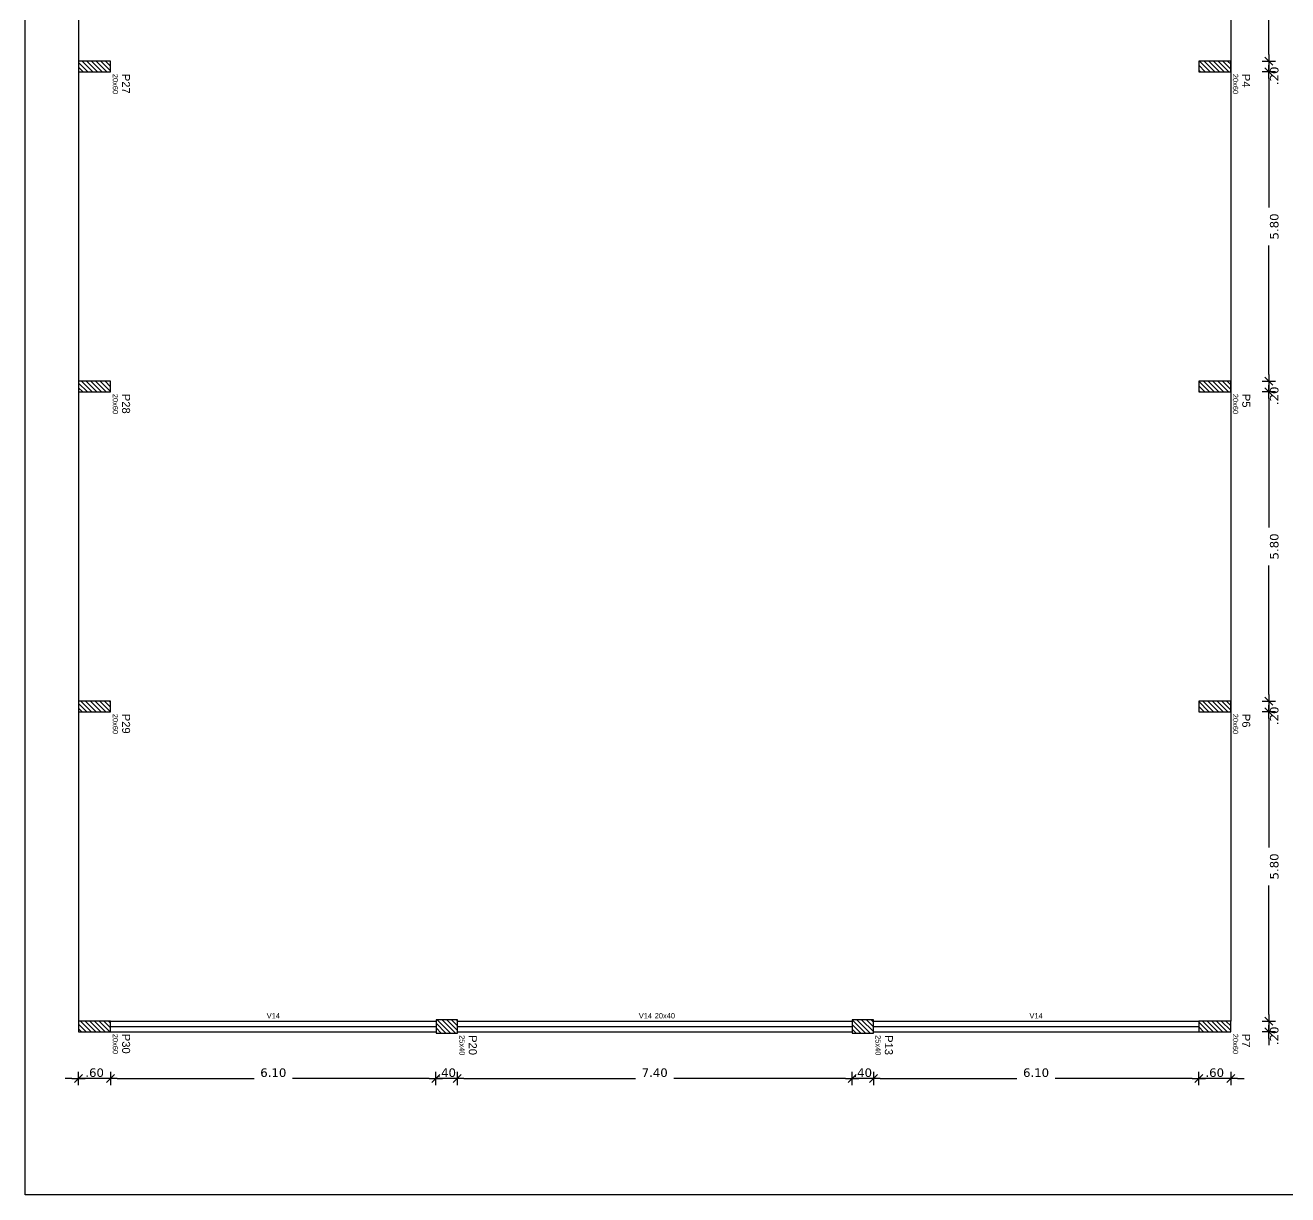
# Model space of a CAD drawing. Extents: x 25 to 1028, y -81 to 176.
# Drawn here: x 812.4 to 836.07, y 90.57 to 112.5 of the extents above; entities that cross this region are included whole.
import ezdxf

# ---------------------------------------------------------------- set-up
doc = ezdxf.new("R2010")
doc.units = 0
doc.header["$LTSCALE"] = 0.3
doc.header["$PDSIZE"] = 0.1
doc.layers.get('0').update_dxf_attribs({"linetype": 'CONTINUOUS'})
doc.layers.get('Defpoints').update_dxf_attribs({"linetype": 'CONTINUOUS'})
for name, color, linetype in [('ARQ-CTA-1_100', 1, 'CONTINUOUS'), ('FO-Eixos', 5, 'CONTINUOUS'), ('FO-Pilares', 4, 'CONTINUOUS'), ('FO-Vigas', 1, 'CONTINUOUS')]:
    doc.layers.add(name, color=color, linetype=linetype)
for name, color, linetype, lineweight in [('FO-Hachuras dos pilares', 9, 'CONTINUOUS', 5), ('FO-Textos das vigas', 7, 'CONTINUOUS', 5), ('FO-Textos dos pilares', 7, 'CONTINUOUS', 5)]:
    doc.layers.add(name, color=color, linetype=linetype, lineweight=lineweight)
doc.layers.add('VPort', color=45, linetype='CONTINUOUS', plot=False)
doc.styles.add('Arial', font='arial.ttf')
doc.styles.add('FNDE Texto Cota 0100', font='verdana.ttf', dxfattribs={"height": 0.16})
doc.dimstyles.new('FNDE 1-0100', dxfattribs={"dimscale": 2.5, "dimtxt": 0.16, "dimasz": 0.05, "dimexe": 0.15, "dimexo": 0.15, "dimgap": 0.05, "dimtad": 1, "dimzin": 4, "dimdsep": 46, "dimtxsty": 'FNDE Texto Cota 0100', "dimblk": 'tic', "dimcen": 0.15, "dimdle": 0.15, "dimse1": 1, "dimse2": 1, "dimclrd": 251, "dimclre": 251, "dimclrt": 256, "dimaunit": 1, "dimadec": 3, "dimazin": 0, "dimtfac": 1, "dimtix": 1, "dimtmove": 2, "dimatfit": 3, "dimldrblk": 'tic', "dimfxl": 0.15, "dimtvp": 1, "dimtolj": 1, "dimtzin": 0, "dimarcsym": 0})
pattern_1 = [(315, (831.050994, 199.160004), (0.044194174, 0.044194174), [])]

# ---------------------------------------------------------------- blocks, each defined once
blk = doc.blocks.new('tic')
at = {"color": 251}
for p, q in [((-1, 0), (1, 0)), ((0, -1), (0, 1))]:
    blk.add_line(p, q, dxfattribs=at)
blk.add_line((-0.6, -0.6), (0.6, 0.6))
blk = doc.blocks.new('*D59')
at = {"layer": 'ARQ-CTA-1_100', "color": 251, "lineweight": -2}
for p, q in [((835.712, 117.705), (835.712, 115.19)), ((835.712, 111.955), (835.712, 114.469))]:
    blk.add_line(p, q, dxfattribs=at)
at = {"layer": 'Defpoints', "color": 0}
for p in [(834.472, 117.83), (834.472, 111.83), (835.712, 111.83)]:
    blk.add_point(p, dxfattribs=at)
at = {"layer": 'ARQ-CTA-1_100', "color": 251, "lineweight": -2, "xscale": 0.125, "yscale": 0.125, "zscale": 0.125}
for p, rotation in [((835.712, 117.83), 90), ((835.712, 111.83), 270)]:
    blk.add_blockref('tic', p, dxfattribs=dict(at, rotation=rotation))
at = {"layer": 'ARQ-CTA-1_100', "insert": (835.817, 114.83), "char_height": 0.16, "attachment_point": 5, "rotation": 90, "style": 'FNDE Texto Cota 0100'}
blk.add_mtext('\\A1;6.00', dxfattribs=at)
blk = doc.blocks.new('*D60')
at = {"layer": 'ARQ-CTA-1_100', "color": 251, "lineweight": -2}
for p, q in [((835.712, 111.955), (835.712, 112.08)), ((835.712, 111.83), (835.712, 111.63)), ((835.712, 111.505), (835.712, 111.38))]:
    blk.add_line(p, q, dxfattribs=at)
at = {"layer": 'Defpoints', "color": 0}
for p in [(834.472, 111.83), (834.472, 111.63), (835.712, 111.63)]:
    blk.add_point(p, dxfattribs=at)
at = {"layer": 'ARQ-CTA-1_100', "color": 251, "lineweight": -2, "xscale": 0.125, "yscale": 0.125, "zscale": 0.125}
for p, rotation in [((835.712, 111.83), 270), ((835.712, 111.63), 90)]:
    blk.add_blockref('tic', p, dxfattribs=dict(at, rotation=rotation))
at = {"layer": 'ARQ-CTA-1_100', "insert": (835.817, 111.554), "char_height": 0.16, "attachment_point": 5, "rotation": 90, "style": 'FNDE Texto Cota 0100'}
blk.add_mtext('\\A1;.20', dxfattribs=at)
blk = doc.blocks.new('*D61')
at = {"layer": 'ARQ-CTA-1_100', "color": 251, "lineweight": -2}
for p, q in [((835.712, 111.505), (835.712, 109.087)), ((835.712, 105.955), (835.712, 108.372))]:
    blk.add_line(p, q, dxfattribs=at)
at = {"layer": 'Defpoints', "color": 0}
for p in [(834.472, 111.63), (834.472, 105.83), (835.712, 105.83)]:
    blk.add_point(p, dxfattribs=at)
at = {"layer": 'ARQ-CTA-1_100', "color": 251, "lineweight": -2, "xscale": 0.125, "yscale": 0.125, "zscale": 0.125}
for p, rotation in [((835.712, 111.63), 90), ((835.712, 105.83), 270)]:
    blk.add_blockref('tic', p, dxfattribs=dict(at, rotation=rotation))
at = {"layer": 'ARQ-CTA-1_100', "insert": (835.817, 108.73), "char_height": 0.16, "attachment_point": 5, "rotation": 90, "style": 'FNDE Texto Cota 0100'}
blk.add_mtext('\\A1;5.80', dxfattribs=at)
blk = doc.blocks.new('*D62')
at = {"layer": 'ARQ-CTA-1_100', "color": 251, "lineweight": -2}
for p, q in [((835.712, 105.955), (835.712, 106.08)), ((835.712, 105.83), (835.712, 105.63)), ((835.712, 105.505), (835.712, 105.38))]:
    blk.add_line(p, q, dxfattribs=at)
at = {"layer": 'Defpoints', "color": 0}
for p in [(834.472, 105.83), (834.472, 105.63), (835.712, 105.63)]:
    blk.add_point(p, dxfattribs=at)
at = {"layer": 'ARQ-CTA-1_100', "color": 251, "lineweight": -2, "xscale": 0.125, "yscale": 0.125, "zscale": 0.125}
for p, rotation in [((835.712, 105.83), 270), ((835.712, 105.63), 90)]:
    blk.add_blockref('tic', p, dxfattribs=dict(at, rotation=rotation))
at = {"layer": 'ARQ-CTA-1_100', "insert": (835.817, 105.554), "char_height": 0.16, "attachment_point": 5, "rotation": 90, "style": 'FNDE Texto Cota 0100'}
blk.add_mtext('\\A1;.20', dxfattribs=at)
blk = doc.blocks.new('*D63')
at = {"layer": 'ARQ-CTA-1_100', "color": 251, "lineweight": -2}
for p, q in [((835.712, 105.505), (835.712, 103.087)), ((835.712, 99.955), (835.712, 102.372))]:
    blk.add_line(p, q, dxfattribs=at)
at = {"layer": 'Defpoints', "color": 0}
for p in [(834.472, 105.63), (834.472, 99.83), (835.712, 99.83)]:
    blk.add_point(p, dxfattribs=at)
at = {"layer": 'ARQ-CTA-1_100', "color": 251, "lineweight": -2, "xscale": 0.125, "yscale": 0.125, "zscale": 0.125}
for p, rotation in [((835.712, 105.63), 90), ((835.712, 99.83), 270)]:
    blk.add_blockref('tic', p, dxfattribs=dict(at, rotation=rotation))
at = {"layer": 'ARQ-CTA-1_100', "insert": (835.817, 102.73), "char_height": 0.16, "attachment_point": 5, "rotation": 90, "style": 'FNDE Texto Cota 0100'}
blk.add_mtext('\\A1;5.80', dxfattribs=at)
blk = doc.blocks.new('*D64')
at = {"layer": 'ARQ-CTA-1_100', "color": 251, "lineweight": -2}
for p, q in [((835.712, 99.955), (835.712, 100.08)), ((835.712, 99.83), (835.712, 99.63)), ((835.712, 99.505), (835.712, 99.38))]:
    blk.add_line(p, q, dxfattribs=at)
at = {"layer": 'Defpoints', "color": 0}
for p in [(834.472, 99.83), (834.472, 99.63), (835.712, 99.63)]:
    blk.add_point(p, dxfattribs=at)
at = {"layer": 'ARQ-CTA-1_100', "color": 251, "lineweight": -2, "xscale": 0.125, "yscale": 0.125, "zscale": 0.125}
for p, rotation in [((835.712, 99.83), 270), ((835.712, 99.63), 90)]:
    blk.add_blockref('tic', p, dxfattribs=dict(at, rotation=rotation))
at = {"layer": 'ARQ-CTA-1_100', "insert": (835.817, 99.554), "char_height": 0.16, "attachment_point": 5, "rotation": 90, "style": 'FNDE Texto Cota 0100'}
blk.add_mtext('\\A1;.20', dxfattribs=at)
blk = doc.blocks.new('*D65')
at = {"layer": 'ARQ-CTA-1_100', "color": 251, "lineweight": -2}
for p, q in [((835.712, 99.505), (835.712, 97.087)), ((835.712, 93.955), (835.712, 96.372))]:
    blk.add_line(p, q, dxfattribs=at)
at = {"layer": 'Defpoints', "color": 0}
for p in [(834.472, 99.63), (834.472, 93.83), (835.712, 93.83)]:
    blk.add_point(p, dxfattribs=at)
at = {"layer": 'ARQ-CTA-1_100', "color": 251, "lineweight": -2, "xscale": 0.125, "yscale": 0.125, "zscale": 0.125}
for p, rotation in [((835.712, 99.63), 90), ((835.712, 93.83), 270)]:
    blk.add_blockref('tic', p, dxfattribs=dict(at, rotation=rotation))
at = {"layer": 'ARQ-CTA-1_100', "insert": (835.817, 96.73), "char_height": 0.16, "attachment_point": 5, "rotation": 90, "style": 'FNDE Texto Cota 0100'}
blk.add_mtext('\\A1;5.80', dxfattribs=at)
blk = doc.blocks.new('*D66')
at = {"layer": 'ARQ-CTA-1_100', "color": 251, "lineweight": -2}
for p, q in [((835.712, 93.955), (835.712, 94.08)), ((835.712, 93.83), (835.712, 93.63)), ((835.712, 93.505), (835.712, 93.38))]:
    blk.add_line(p, q, dxfattribs=at)
at = {"layer": 'Defpoints', "color": 0}
for p in [(834.472, 93.83), (834.472, 93.63), (835.712, 93.63)]:
    blk.add_point(p, dxfattribs=at)
at = {"layer": 'ARQ-CTA-1_100', "color": 251, "lineweight": -2, "xscale": 0.125, "yscale": 0.125, "zscale": 0.125}
for p, rotation in [((835.712, 93.83), 270), ((835.712, 93.63), 90)]:
    blk.add_blockref('tic', p, dxfattribs=dict(at, rotation=rotation))
at = {"layer": 'ARQ-CTA-1_100', "insert": (835.817, 93.554), "char_height": 0.16, "attachment_point": 5, "rotation": 90, "style": 'FNDE Texto Cota 0100'}
blk.add_mtext('\\A1;.20', dxfattribs=at)
blk = doc.blocks.new('*D67')
at = {"layer": 'ARQ-CTA-1_100', "color": 251, "lineweight": -2}
for p, q in [((834.276, 92.756), (834.151, 92.756)), ((835.001, 92.756), (834.401, 92.756)), ((835.126, 92.756), (835.251, 92.756))]:
    blk.add_line(p, q, dxfattribs=at)
at = {"layer": 'Defpoints', "color": 0}
for p in [(834.401, 93.63), (835.001, 93.63), (834.401, 92.756)]:
    blk.add_point(p, dxfattribs=at)
at = {"layer": 'ARQ-CTA-1_100', "color": 251, "lineweight": -2, "xscale": 0.125, "yscale": 0.125, "zscale": 0.125}
blk.add_blockref('tic', (834.401, 92.756), dxfattribs=at)
at = {"layer": 'ARQ-CTA-1_100', "color": 251, "lineweight": -2, "xscale": 0.125, "yscale": 0.125, "zscale": 0.125, "rotation": 180}
blk.add_blockref('tic', (835.001, 92.756), dxfattribs=at)
at = {"layer": 'ARQ-CTA-1_100', "insert": (834.701, 92.862), "char_height": 0.16, "attachment_point": 5, "style": 'FNDE Texto Cota 0100'}
blk.add_mtext('\\A1;.60', dxfattribs=at)
blk = doc.blocks.new('*D68')
at = {"layer": 'ARQ-CTA-1_100', "color": 251, "lineweight": -2}
for p, q in [((828.426, 92.756), (830.991, 92.756)), ((834.276, 92.756), (831.712, 92.756))]:
    blk.add_line(p, q, dxfattribs=at)
at = {"layer": 'Defpoints', "color": 0}
for p in [(828.301, 93.605), (834.401, 93.63), (828.301, 92.756)]:
    blk.add_point(p, dxfattribs=at)
at = {"layer": 'ARQ-CTA-1_100', "color": 251, "lineweight": -2, "xscale": 0.125, "yscale": 0.125, "zscale": 0.125, "rotation": 180}
blk.add_blockref('tic', (828.301, 92.756), dxfattribs=at)
at = {"layer": 'ARQ-CTA-1_100', "color": 251, "lineweight": -2, "xscale": 0.125, "yscale": 0.125, "zscale": 0.125}
blk.add_blockref('tic', (834.401, 92.756), dxfattribs=at)
at = {"layer": 'ARQ-CTA-1_100', "insert": (831.351, 92.862), "char_height": 0.16, "attachment_point": 5, "style": 'FNDE Texto Cota 0100'}
blk.add_mtext('\\A1;6.10', dxfattribs=at)
blk = doc.blocks.new('*D69')
at = {"layer": 'ARQ-CTA-1_100', "color": 251, "lineweight": -2}
for p, q in [((827.776, 92.756), (827.651, 92.756)), ((828.301, 92.756), (827.901, 92.756)), ((828.426, 92.756), (828.551, 92.756))]:
    blk.add_line(p, q, dxfattribs=at)
at = {"layer": 'Defpoints', "color": 0}
for p in [(827.901, 93.605), (828.301, 93.605), (827.901, 92.756)]:
    blk.add_point(p, dxfattribs=at)
at = {"layer": 'ARQ-CTA-1_100', "color": 251, "lineweight": -2, "xscale": 0.125, "yscale": 0.125, "zscale": 0.125}
blk.add_blockref('tic', (827.901, 92.756), dxfattribs=at)
at = {"layer": 'ARQ-CTA-1_100', "color": 251, "lineweight": -2, "xscale": 0.125, "yscale": 0.125, "zscale": 0.125, "rotation": 180}
blk.add_blockref('tic', (828.301, 92.756), dxfattribs=at)
at = {"layer": 'ARQ-CTA-1_100', "insert": (828.101, 92.862), "char_height": 0.16, "attachment_point": 5, "style": 'FNDE Texto Cota 0100'}
blk.add_mtext('\\A1;.40', dxfattribs=at)
blk = doc.blocks.new('*D70')
at = {"layer": 'ARQ-CTA-1_100', "color": 251, "lineweight": -2}
for p, q in [((820.626, 92.756), (823.842, 92.756)), ((827.776, 92.756), (824.561, 92.756))]:
    blk.add_line(p, q, dxfattribs=at)
at = {"layer": 'Defpoints', "color": 0}
for p in [(820.501, 93.605), (827.901, 93.605), (820.501, 92.756)]:
    blk.add_point(p, dxfattribs=at)
at = {"layer": 'ARQ-CTA-1_100', "color": 251, "lineweight": -2, "xscale": 0.125, "yscale": 0.125, "zscale": 0.125, "rotation": 180}
blk.add_blockref('tic', (820.501, 92.756), dxfattribs=at)
at = {"layer": 'ARQ-CTA-1_100', "color": 251, "lineweight": -2, "xscale": 0.125, "yscale": 0.125, "zscale": 0.125}
blk.add_blockref('tic', (827.901, 92.756), dxfattribs=at)
at = {"layer": 'ARQ-CTA-1_100', "insert": (824.201, 92.862), "char_height": 0.16, "attachment_point": 5, "style": 'FNDE Texto Cota 0100'}
blk.add_mtext('\\A1;7.40', dxfattribs=at)
blk = doc.blocks.new('*D71')
at = {"layer": 'ARQ-CTA-1_100', "color": 251, "lineweight": -2}
for p, q in [((819.976, 92.756), (819.851, 92.756)), ((820.501, 92.756), (820.101, 92.756)), ((820.626, 92.756), (820.751, 92.756))]:
    blk.add_line(p, q, dxfattribs=at)
at = {"layer": 'Defpoints', "color": 0}
for p in [(820.101, 93.605), (820.501, 93.605), (820.101, 92.756)]:
    blk.add_point(p, dxfattribs=at)
at = {"layer": 'ARQ-CTA-1_100', "color": 251, "lineweight": -2, "xscale": 0.125, "yscale": 0.125, "zscale": 0.125}
blk.add_blockref('tic', (820.101, 92.756), dxfattribs=at)
at = {"layer": 'ARQ-CTA-1_100', "color": 251, "lineweight": -2, "xscale": 0.125, "yscale": 0.125, "zscale": 0.125, "rotation": 180}
blk.add_blockref('tic', (820.501, 92.756), dxfattribs=at)
at = {"layer": 'ARQ-CTA-1_100', "insert": (820.301, 92.862), "char_height": 0.16, "attachment_point": 5, "style": 'FNDE Texto Cota 0100'}
blk.add_mtext('\\A1;.40', dxfattribs=at)
blk = doc.blocks.new('*D72')
at = {"layer": 'ARQ-CTA-1_100', "color": 251, "lineweight": -2}
for p, q in [((814.126, 92.756), (816.691, 92.756)), ((819.976, 92.756), (817.412, 92.756))]:
    blk.add_line(p, q, dxfattribs=at)
at = {"layer": 'Defpoints', "color": 0}
for p in [(814.001, 93.63), (820.101, 93.605), (814.001, 92.756)]:
    blk.add_point(p, dxfattribs=at)
at = {"layer": 'ARQ-CTA-1_100', "color": 251, "lineweight": -2, "xscale": 0.125, "yscale": 0.125, "zscale": 0.125, "rotation": 180}
blk.add_blockref('tic', (814.001, 92.756), dxfattribs=at)
at = {"layer": 'ARQ-CTA-1_100', "color": 251, "lineweight": -2, "xscale": 0.125, "yscale": 0.125, "zscale": 0.125}
blk.add_blockref('tic', (820.101, 92.756), dxfattribs=at)
at = {"layer": 'ARQ-CTA-1_100', "insert": (817.051, 92.862), "char_height": 0.16, "attachment_point": 5, "style": 'FNDE Texto Cota 0100'}
blk.add_mtext('\\A1;6.10', dxfattribs=at)
blk = doc.blocks.new('*D73')
at = {"layer": 'ARQ-CTA-1_100', "color": 251, "lineweight": -2}
for p, q in [((813.276, 92.756), (813.151, 92.756)), ((814.001, 92.756), (813.401, 92.756)), ((814.126, 92.756), (814.251, 92.756))]:
    blk.add_line(p, q, dxfattribs=at)
at = {"layer": 'Defpoints', "color": 0}
for p in [(813.401, 93.63), (814.001, 93.63), (813.401, 92.756)]:
    blk.add_point(p, dxfattribs=at)
at = {"layer": 'ARQ-CTA-1_100', "color": 251, "lineweight": -2, "xscale": 0.125, "yscale": 0.125, "zscale": 0.125}
blk.add_blockref('tic', (813.401, 92.756), dxfattribs=at)
at = {"layer": 'ARQ-CTA-1_100', "color": 251, "lineweight": -2, "xscale": 0.125, "yscale": 0.125, "zscale": 0.125, "rotation": 180}
blk.add_blockref('tic', (814.001, 92.756), dxfattribs=at)
at = {"layer": 'ARQ-CTA-1_100', "insert": (813.701, 92.862), "char_height": 0.16, "attachment_point": 5, "style": 'FNDE Texto Cota 0100'}
blk.add_mtext('\\A1;.60', dxfattribs=at)

msp = doc.modelspace()

# ---------------------------------------------------------------- hatches: boundary and pattern name
at = {"layer": 'FO-Hachuras dos pilares', "linetype": 'Continuous'}
h = msp.add_hatch(dxfattribs=at)
h.set_pattern_fill('ANSI31', color=256, scale=0.5, angle=-90, style=0)
h.set_pattern_definition(pattern_1)
h.paths.add_polyline_path([(813.40149447, 111.829504), (813.40149447, 111.729504), (813.40149447, 111.629504), (813.70149447, 111.629504), (814.00149447, 111.629504), (814.00149447, 111.729504), (814.00149447, 111.829504), (813.70149447, 111.829504)])
h = msp.add_hatch(dxfattribs=at)
h.set_pattern_fill('ANSI31', color=256, scale=0.5, angle=-90, style=0)
h.set_pattern_definition(pattern_1)
h.paths.add_polyline_path([(834.40149447, 111.829504), (834.40149447, 111.729504), (834.40149447, 111.629504), (834.70149447, 111.629504), (835.00149447, 111.629504), (835.00149447, 111.729504), (835.00149447, 111.829504), (834.70149447, 111.829504)])
h = msp.add_hatch(dxfattribs=at)
h.set_pattern_fill('ANSI31', color=256, scale=0.5, angle=-90, style=0)
h.set_pattern_definition(pattern_1)
h.paths.add_polyline_path([(813.40149447, 105.829504), (813.40149447, 105.729504), (813.40149447, 105.629504), (813.70149447, 105.629504), (814.00149447, 105.629504), (814.00149447, 105.729504), (814.00149447, 105.829504), (813.70149447, 105.829504)])
h = msp.add_hatch(dxfattribs=at)
h.set_pattern_fill('ANSI31', color=256, scale=0.5, angle=-90, style=0)
h.set_pattern_definition(pattern_1)
h.paths.add_polyline_path([(834.40149447, 105.829504), (834.40149447, 105.729504), (834.40149447, 105.629504), (834.70149447, 105.629504), (835.00149447, 105.629504), (835.00149447, 105.729504), (835.00149447, 105.829504), (834.70149447, 105.829504)])
h = msp.add_hatch(dxfattribs=at)
h.set_pattern_fill('ANSI31', color=256, scale=0.5, angle=-90, style=0)
h.set_pattern_definition(pattern_1)
h.paths.add_polyline_path([(813.40149447, 99.829504), (813.40149447, 99.729504), (813.40149447, 99.629504), (813.70149447, 99.629504), (814.00149447, 99.629504), (814.00149447, 99.729504), (814.00149447, 99.829504), (813.70149447, 99.829504)])
h = msp.add_hatch(dxfattribs=at)
h.set_pattern_fill('ANSI31', color=256, scale=0.5, angle=-90, style=0)
h.set_pattern_definition(pattern_1)
h.paths.add_polyline_path([(834.40149447, 99.829504), (834.40149447, 99.729504), (834.40149447, 99.629504), (834.70149447, 99.629504), (835.00149447, 99.629504), (835.00149447, 99.729504), (835.00149447, 99.829504), (834.70149447, 99.829504)])
h = msp.add_hatch(dxfattribs=at)
h.set_pattern_fill('ANSI31', color=256, scale=0.5, angle=-90, style=0)
h.set_pattern_definition(pattern_1)
h.paths.add_polyline_path([(813.40149447, 93.829504), (813.40149447, 93.729504), (813.40149447, 93.629504), (813.70149447, 93.629504), (814.00149447, 93.629504), (814.00149447, 93.729504), (814.00149447, 93.829504), (813.70149447, 93.829504)])
h = msp.add_hatch(dxfattribs=at)
h.set_pattern_fill('ANSI31', color=256, scale=0.5, angle=-90, style=0)
h.set_pattern_definition(pattern_1)
h.paths.add_polyline_path([(820.10149447, 93.854504), (820.10149447, 93.729504), (820.10149447, 93.604504), (820.30149447, 93.604504), (820.50149447, 93.604504), (820.50149447, 93.729504), (820.50149447, 93.854504), (820.30149447, 93.854504)])
h = msp.add_hatch(dxfattribs=at)
h.set_pattern_fill('ANSI31', color=256, scale=0.5, angle=-90, style=0)
h.set_pattern_definition(pattern_1)
h.paths.add_polyline_path([(827.90149447, 93.854504), (827.90149447, 93.729504), (827.90149447, 93.604504), (828.10149447, 93.604504), (828.30149447, 93.604504), (828.30149447, 93.729504), (828.30149447, 93.854504), (828.10149447, 93.854504)])
h = msp.add_hatch(dxfattribs=at)
h.set_pattern_fill('ANSI31', color=256, scale=0.5, angle=-90, style=0)
h.set_pattern_definition(pattern_1)
h.paths.add_polyline_path([(834.40149447, 93.829504), (834.40149447, 93.729504), (834.40149447, 93.629504), (834.70149447, 93.629504), (835.00149447, 93.629504), (835.00149447, 93.729504), (835.00149447, 93.829504), (834.70149447, 93.829504)])

# ---------------------------------------------------------------- linework, layer by layer
at = {"layer": 'FO-Eixos'}
for p, q in [((814.00149447, 93.730404), (820.10149447, 93.729604)), ((820.50149447, 93.729504), (827.90149447, 93.729504)), ((828.30149447, 93.729504), (834.40149447, 93.729504))]:
    msp.add_line(p, q, dxfattribs=at)
at = {"layer": 'FO-Pilares'}
for points in [[(813.40149447, 111.829504), (813.40149447, 111.729504), (813.40149447, 111.629504), (813.70149447, 111.629504), (814.00149447, 111.629504), (814.00149447, 111.729504), (814.00149447, 111.829504), (813.70149447, 111.829504), (813.40149447, 111.829504)], [(834.40149447, 111.829504), (834.40149447, 111.729504), (834.40149447, 111.629504), (834.70149447, 111.629504), (835.00149447, 111.629504), (835.00149447, 111.729504), (835.00149447, 111.829504), (834.70149447, 111.829504), (834.40149447, 111.829504)], [(813.40149447, 105.829504), (813.40149447, 105.729504), (813.40149447, 105.629504), (813.70149447, 105.629504), (814.00149447, 105.629504), (814.00149447, 105.729504), (814.00149447, 105.829504), (813.70149447, 105.829504), (813.40149447, 105.829504)], [(834.40149447, 105.829504), (834.40149447, 105.729504), (834.40149447, 105.629504), (834.70149447, 105.629504), (835.00149447, 105.629504), (835.00149447, 105.729504), (835.00149447, 105.829504), (834.70149447, 105.829504), (834.40149447, 105.829504)], [(813.40149447, 99.829504), (813.40149447, 99.729504), (813.40149447, 99.629504), (813.70149447, 99.629504), (814.00149447, 99.629504), (814.00149447, 99.729504), (814.00149447, 99.829504), (813.70149447, 99.829504), (813.40149447, 99.829504)], [(834.40149447, 99.829504), (834.40149447, 99.729504), (834.40149447, 99.629504), (834.70149447, 99.629504), (835.00149447, 99.629504), (835.00149447, 99.729504), (835.00149447, 99.829504), (834.70149447, 99.829504), (834.40149447, 99.829504)], [(813.40149447, 93.829504), (813.40149447, 93.729504), (813.40149447, 93.629504), (813.70149447, 93.629504), (814.00149447, 93.629504), (814.00149447, 93.729504), (814.00149447, 93.829504), (813.70149447, 93.829504), (813.40149447, 93.829504)], [(820.10149447, 93.854504), (820.10149447, 93.729504), (820.10149447, 93.604504), (820.30149447, 93.604504), (820.50149447, 93.604504), (820.50149447, 93.729504), (820.50149447, 93.854504), (820.30149447, 93.854504), (820.10149447, 93.854504)], [(827.90149447, 93.854504), (827.90149447, 93.729504), (827.90149447, 93.604504), (828.10149447, 93.604504), (828.30149447, 93.604504), (828.30149447, 93.729504), (828.30149447, 93.854504), (828.10149447, 93.854504), (827.90149447, 93.854504)], [(834.40149447, 93.829504), (834.40149447, 93.729504), (834.40149447, 93.629504), (834.70149447, 93.629504), (835.00149447, 93.629504), (835.00149447, 93.729504), (835.00149447, 93.829504), (834.70149447, 93.829504), (834.40149447, 93.829504)]]:
    msp.add_lwpolyline(points, close=True, dxfattribs=at)
at = {"layer": 'FO-Vigas'}
for p, q in [((813.40149447, 123.829504), (813.40149447, 93.729504)), ((835.00149447, 123.829504), (835.00149447, 93.829504)), ((814.00149447, 93.830404), (820.10149447, 93.829604)), ((820.50149447, 93.829504), (827.90149447, 93.829504)), ((828.30149447, 93.829504), (834.40149447, 93.829504)), ((814.00149447, 93.630404), (820.10148147, 93.629604)), ((820.50149447, 93.629504), (827.90149447, 93.629504)), ((828.30149447, 93.629504), (834.40149447, 93.629504))]:
    msp.add_line(p, q, dxfattribs=at)
at = {"layer": 'VPort'}
msp.add_lwpolyline([(812.40033924, 132.93319952), (858.72820673, 132.93319952), (858.72820673, 90.57413666), (812.40033924, 90.57413666)], close=True, dxfattribs=at)

# ---------------------------------------------------------------- texts
at = {"layer": 'FO-Textos das vigas', "char_height": 0.1, "rotation": 0.000210459, "line_spacing_factor": 0.798, "style": 'Arial'}
for s, insert, width, attachment_point in [('V14', (817.05149447, 93.880004), 0.36, 8), ('V14', (824.15149447, 93.879504), 0.36, 9), ('20x40', (824.20149447, 93.879504), 0.6, 7), ('V14', (831.35149447, 93.879504), 0.36, 8)]:
    msp.add_mtext(s, dxfattribs=dict(at, insert=insert, width=width, attachment_point=attachment_point))
at = {"layer": 'FO-Textos dos pilares', "attachment_point": 7, "rotation": 270, "line_spacing_factor": 0.798, "style": 'Arial'}
for s, insert, char_height, width in [('20x60', (814.03899447, 111.592004), 0.1, 0.6), ('P27', (814.21399447, 111.592004), 0.15, 0.54), ('20x60', (835.03899447, 111.592004), 0.1, 0.6), ('P4', (835.21399447, 111.592004), 0.15, 0.36), ('20x60', (814.03899447, 105.592004), 0.1, 0.6), ('P28', (814.21399447, 105.592004), 0.15, 0.54), ('20x60', (835.03899447, 105.592004), 0.1, 0.6), ('P5', (835.21399447, 105.592004), 0.15, 0.36), ('20x60', (814.03899447, 99.592004), 0.1, 0.6), ('P29', (814.21399447, 99.592004), 0.15, 0.54), ('20x60', (835.03899447, 99.592004), 0.1, 0.6), ('P6', (835.21399447, 99.592004), 0.15, 0.36), ('20x60', (814.03899447, 93.592004), 0.1, 0.6), ('P30', (814.21399447, 93.592004), 0.15, 0.54), ('25x40', (820.53899447, 93.567004), 0.1, 0.6), ('P20', (820.71399447, 93.567004), 0.15, 0.54), ('25x40', (828.33899447, 93.567004), 0.1, 0.6), ('P13', (828.51399447, 93.567004), 0.15, 0.54), ('20x60', (835.03899447, 93.592004), 0.1, 0.6), ('P7', (835.21399447, 93.592004), 0.15, 0.36)]:
    msp.add_mtext(s, dxfattribs=dict(at, insert=insert, char_height=char_height, width=width))

# ---------------------------------------------------------------- dimensions: what is measured, and where the dimension line sits
at = {"layer": 'ARQ-CTA-1_100'}
for base, p1, p2, picture, middle in [((835.71151036, 111.829504), (834.47191536, 117.829504), (834.47191536, 111.829504), '*D59', (835.81741036, 114.829504)), ((835.71151036, 111.629504), (834.47191536, 111.829504), (834.47191536, 111.629504), '*D60', (835.81741036, 111.553967)), ((835.71151036, 105.829504), (834.47191536, 111.629504), (834.47191536, 105.829504), '*D61', (835.81741036, 108.729504)), ((835.71151036, 105.629504), (834.47191536, 105.829504), (834.47191536, 105.629504), '*D62', (835.81741036, 105.553967)), ((835.71151036, 99.829504), (834.47191536, 105.629504), (834.47191536, 99.829504), '*D63', (835.81741036, 102.729504)), ((835.71151036, 99.629504), (834.47191536, 99.829504), (834.47191536, 99.629504), '*D64', (835.81741036, 99.553967)), ((835.71151036, 93.829504), (834.47191536, 99.629504), (834.47191536, 93.829504), '*D65', (835.81741036, 96.729504)), ((835.71151036, 93.629504), (834.47191536, 93.829504), (834.47191536, 93.629504), '*D66', (835.81741036, 93.553967))]:
    dim = msp.add_linear_dim(base=base, p1=p1, p2=p2, angle=270, dimstyle='FNDE 1-0100', dxfattribs=at)
    dim.commit()
    dim.dimension.update_dxf_attribs({"geometry": picture, "text_midpoint": middle, "dimtype": 160})
for base, p1, p2, picture, middle in [((813.40149447, 92.7561035), (814.00149447, 93.629504), (813.40149447, 93.629504), '*D73', (813.70149447, 92.8620035)), ((814.00149447, 92.7561035), (820.10149447, 93.604504), (814.00149447, 93.629504), '*D72', (817.05149447, 92.8620035)), ((820.10149447, 92.7561035), (820.50149447, 93.604504), (820.10149447, 93.604504), '*D71', (820.30149447, 92.8620035)), ((820.50149447, 92.7561035), (827.90149447, 93.604504), (820.50149447, 93.604504), '*D70', (824.20149447, 92.8620035)), ((827.90149447, 92.7561035), (828.30149447, 93.604504), (827.90149447, 93.604504), '*D69', (828.10149447, 92.8620035)), ((828.30149447, 92.7561035), (834.40149447, 93.629504), (828.30149447, 93.604504), '*D68', (831.35149447, 92.8620035)), ((834.40149447, 92.7561035), (835.00149447, 93.629504), (834.40149447, 93.629504), '*D67', (834.70149447, 92.8620035))]:
    dim = msp.add_linear_dim(base=base, p1=p1, p2=p2, dimstyle='FNDE 1-0100', dxfattribs=at)
    dim.commit()
    dim.dimension.update_dxf_attribs({"geometry": picture, "text_midpoint": middle, "dimtype": 160})

doc.saveas('drawing.dxf')
